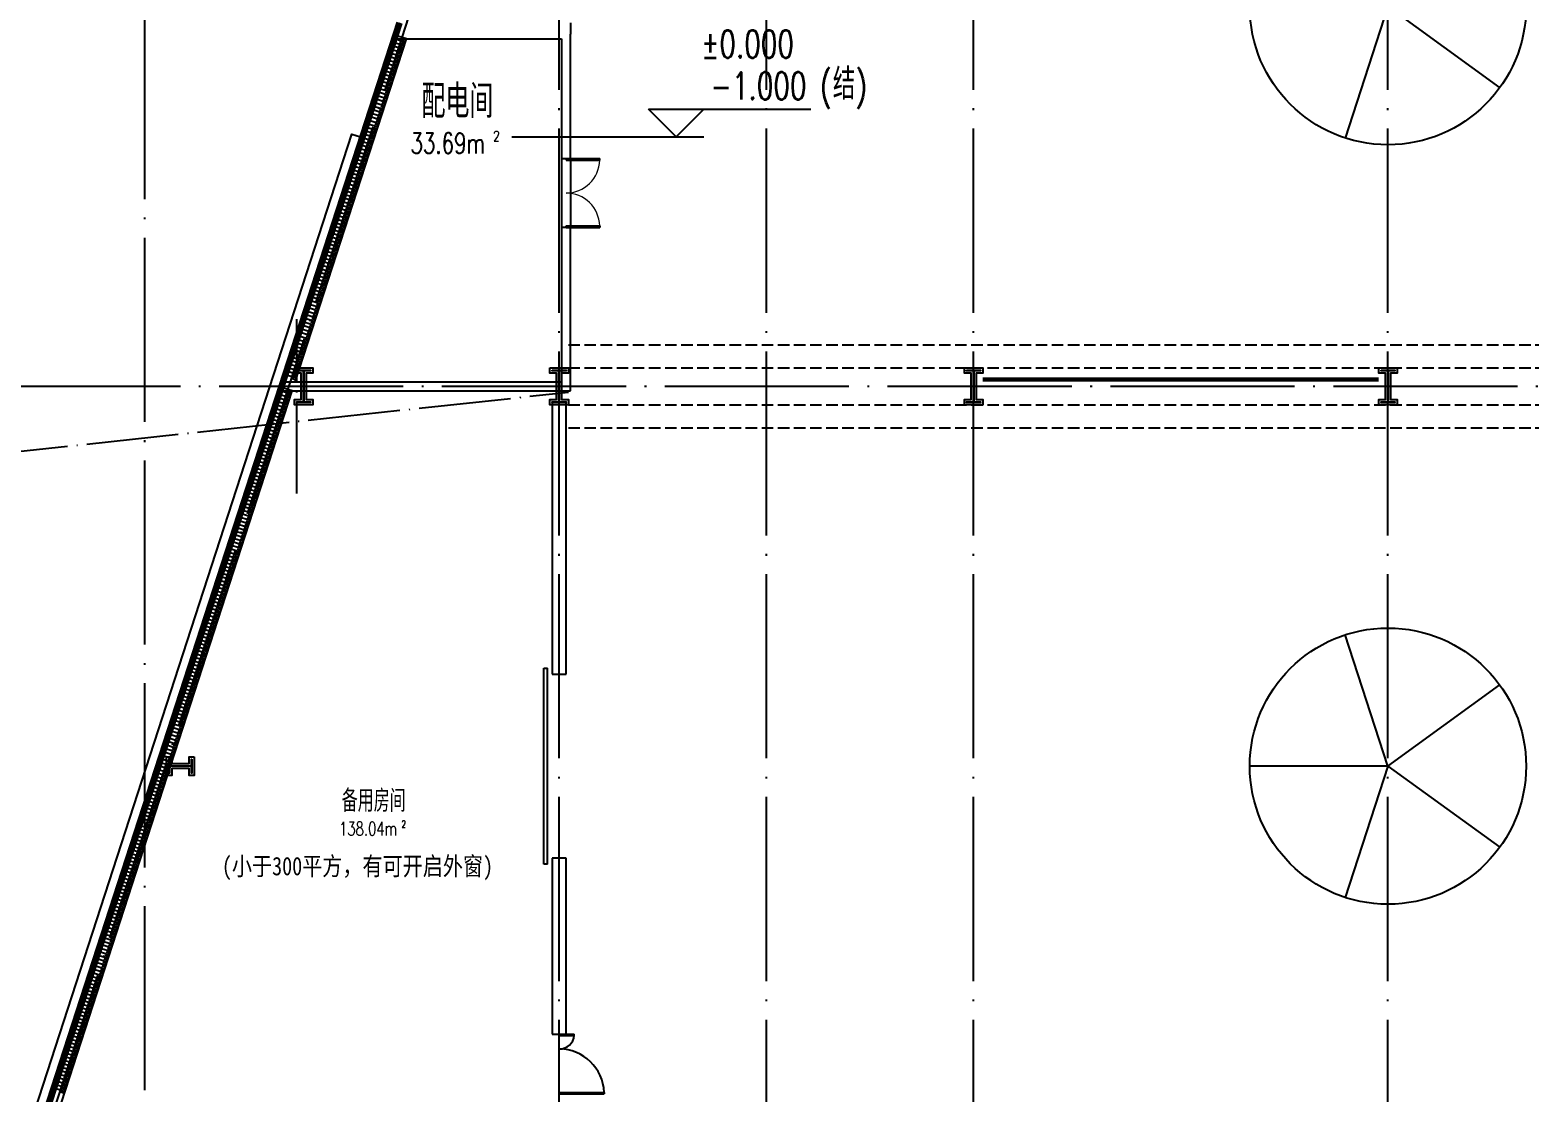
# Model space of a CAD drawing. Extents: x -555607 to 460190, y 498714 to 1664455.
# Drawn here: x -275346 to -242769, y 690741 to 713812 of the extents above; entities that cross this region are included whole.
import ezdxf

# ---------------------------------------------------------------- set-up
doc = ezdxf.new("R2010")
doc.units = 0
doc.header["$LTSCALE"] = 1000
doc.header["$MEASUREMENT"] = 0
for name, pattern in [('10平面$0$DASH', [0.35, 0.25, -0.1]), ('CENTER', [2, 1.25, -0.25, 0.25, -0.25]), ('DASH', [0.35, 0.25, -0.1]), ('DOTE', [2.42, 2, -0.2, 0.02, -0.2])]:
    doc.linetypes.add(name, pattern=pattern)
doc.layers.get('Defpoints').update_dxf_attribs({"color": 210})
for name, color, linetype in [('10平面$0$WINDOW', 8, 'Continuous'), ('99平面图例外参$0$A-HATCH-2', 251, 'Continuous'), ('A-AXIS-DOTE', 14, 'DOTE'), ('A-AXIS-DP', 126, 'Continuous'), ('A-HATCH-2', 251, 'Continuous'), ('A-LIN-V', 9, 'Continuous'), ('A-防火门窗', 8, 'Continuous'), ('AS-COLN', 6, 'Continuous'), ('AS-WALL', 40, 'Continuous'), ('建-墙-幕', 8, 'Continuous'), ('建-房间', 7, 'Continuous'), ('建-标高', 3, 'Continuous'), ('暖通', 7, 'Continuous')]:
    doc.layers.add(name, color=color, linetype=linetype)
doc.layers.add('柱间支撑', color=6, linetype='CENTER', lineweight=0)
doc.styles.add('-黑体', font='simhei.ttf', dxfattribs={"width": 0.8})
doc.styles.add('A-AREA', font='SIMPLEX', dxfattribs={"bigfont": 'GBCBIG'})
doc.styles.add('A-STANDARD', font='SIMPLEX', dxfattribs={"bigfont": 'GBCBIG'})

# ---------------------------------------------------------------- blocks, each defined once
blk = doc.blocks.new('w4324324')
at = {"layer": 'A-HATCH-2', "color": 250}
for q in [(-1694760, 686605), (-1697614, 684532), (-1691907, 684532), (-1696524, 681178), (-1692997, 681178)]:
    blk.add_line((-1694760, 683605), q, dxfattribs=at)
blk.add_circle((-1694760, 683605), 3000, dxfattribs=at)
blk = doc.blocks.new('ner546')
at = {"layer": 'A-LIN-V'}
for p in [(614780, 43256), (631280, 43256)]:
    blk.add_blockref('w4324324', p, dxfattribs=at)
blk = doc.blocks.new('23124232432')
at = {"layer": '柱间支撑', "color": 250, "const_width": 100}
blk.add_lwpolyline([(-246054, 706220), (-254654, 706220)], dxfattribs=at)
blk = doc.blocks.new('nt66')
at = {"layer": 'A-HATCH-2'}
blk.add_lwpolyline([(-195840, 766870), (-195440, 766870), (-195440, 766758), (-195586, 766758), (-195586, 766182), (-195440, 766182), (-195440, 766070), (-195840, 766070), (-195840, 766182), (-195694, 766182), (-195694, 766758), (-195840, 766758)], close=True, dxfattribs=at)
at = {"layer": 'AS-COLN'}
blk.add_lwpolyline([(-195790, 766820), (-195490, 766820), (-195490, 766808), (-195636, 766808), (-195636, 766132), (-195490, 766132), (-195490, 766120), (-195790, 766120), (-195790, 766132), (-195644, 766132), (-195644, 766808), (-195790, 766808)], close=True, dxfattribs=at)
blk = doc.blocks.new('342343243')
at = {"layer": 'A-AXIS-DP', "color": 5}
blk.add_lwpolyline([(-155704, 832070), (-155404, 832070), (-155404, 832058), (-155550, 832058), (-155550, 831582), (-155404, 831582), (-155404, 831570), (-155704, 831570), (-155704, 831582), (-155558, 831582), (-155558, 832058), (-155704, 832058), (-155704, 832070)], close=True, dxfattribs=at)
at = {"layer": 'A-HATCH-2'}
blk.add_lwpolyline([(-155754, 832120), (-155354, 832120), (-155354, 832008), (-155500, 832008), (-155500, 831632), (-155354, 831632), (-155354, 831520), (-155754, 831520), (-155754, 831632), (-155608, 831632), (-155608, 832008), (-155754, 832008)], close=True, dxfattribs=at)
blk = doc.blocks.new('10平面$0$$DorLib2D$00000002')
for p, q in [((-0.5, 0), (-0.5, 0.4875)), ((-0.475, 0.4875), (-0.5, 0.4875)), ((-0.475, 0), (-0.475, 0.4875)), ((0.475, 0), (0.475, 0.4875)), ((0.475, 0.4875), (0.5, 0.4875)), ((0.5, 0), (0.5, 0.4875)), ((-0.5, 0), (-0.475, 0)), ((0.5, 0), (0.475, 0))]:
    blk.add_line(p, q)
at = {"lineweight": 13}
for centre, start, end in [((-0.4875, 0), 0, 88.53072), ((0.4875, 0), 91.46928, 180)]:
    blk.add_arc(centre, 0.4875, start, end, dxfattribs=at)
blk = doc.blocks.new('DOOR2DLIB$SYSLIB$00000123')
at = {"color": 0}
for p, q in [((0.475, -0.001), (0.475, 0.752)), ((0.475, 0.752), (0.5, 0.752)), ((0.5, -0.001), (0.5, 0.752)), ((-0.5, 0), (-0.5, 0.252)), ((-0.475, 0.252), (-0.5, 0.252)), ((-0.475, 0), (-0.475, 0.252)), ((-0.475, 0), (-0.5, 0)), ((0.475, -0.001), (0.5, -0.001))]:
    blk.add_line(p, q, dxfattribs=at)
for centre, radius, start, end in [((0.505, -0.002), 0.755, 92.2493, 179.7238), ((-0.501, 0.003), 0.251, 359.7899, 84.0974)]:
    blk.add_arc(centre, radius, start, end, dxfattribs=at)
blk = doc.blocks.new('99平面图例外参$0$$LinePat$填挖边坡')
at = {"color": 0}
for p, q in [((0, 0), (0, -1500)), ((300, 0), (300, -600))]:
    blk.add_line(p, q, dxfattribs=at)
at = {"layer": 'Defpoints', "color": 0}
blk.add_point((600, 0), dxfattribs=at)
blk = doc.blocks.new('10平面$0$$DorLib2D$00000126')
at = {"color": 0, "linetype": 'Continuous'}
for p, q in [((-0.532, 0.5), (-0.532, 0.9)), ((0.532, 0.9), (0.532, 0.5))]:
    blk.add_line(p, q, dxfattribs=at)
at = {"color": 0, "linetype": '10平面$0$DASH'}
for p, q in [((-0.532, 0.9), (0.532, 0.9)), ((-0.532, 0.5), (0.532, 0.5))]:
    blk.add_line(p, q, dxfattribs=at)

msp = doc.modelspace()

# ---------------------------------------------------------------- linework, layer by layer
at = {"layer": 'A-AXIS-DOTE', "color": 250, "ltscale": 2}
for p, q in [((-272854.2, 540740), (-272854.2, 728870)), ((-263854.2, 635071.1), (-263854.2, 728870)), ((-259354.2, 635071.1), (-259354.2, 728870)), ((-254854.2, 635071.1), (-254854.2, 728870)), ((-245854.2, 635071.1), (-245854.2, 728870)), ((-122040, 706070), (-296250, 706070))]:
    msp.add_line(p, q, dxfattribs=at)
at = {"layer": 'A-AXIS-DOTE', "color": 250}
for p, q in [((-269554.2, 703740), (-269554.2, 707530)), ((-281332.2, 704036), (-263654.2, 705945))]:
    msp.add_line(p, q, dxfattribs=at)
at = {"layer": 'A-AXIS-DOTE', "color": 250, "ltscale": 2}
msp.add_lwpolyline([(-287052.7, 652659.6), (-263206.6, 726154)], dxfattribs=at)
at = {"layer": 'A-HATCH-2', "color": 250, "linetype": 'DASH'}
for p, q in [((-263654.2, 706970), (-128354.2, 706970)), ((-263654.2, 706470), (-128354.2, 706470)), ((-263654.2, 705670), (-128354.2, 705670)), ((-263654.2, 705170), (-128354.2, 705170))]:
    msp.add_line(p, q, dxfattribs=at)
at = {"layer": 'A-LIN-V', "color": 250}
for p, q in [((-269585.5, 706170), (-267168.3, 713620)), ((-285554.2, 656954.2), (-269650.4, 705970))]:
    msp.add_line(p, q, dxfattribs=at)
msp.add_lwpolyline([(-286054.2, 654570), (-286054.2, 657017.5), (-268359.9, 711551.6), (-268074.6, 711459)], dxfattribs=at)
at = {"layer": 'A-防火门窗', "color": 8}
for p, q in [((-263804.2, 711020), (-263804.2, 709520)), ((-263604.2, 711020), (-263604.2, 709520))]:
    msp.add_line(p, q, dxfattribs=at)
at = {"layer": 'AS-WALL'}
for p, q in [((-263604.2, 713970), (-263604.2, 713720)), ((-267378.5, 713620), (-263804.2, 713620)), ((-263804.2, 713620), (-263804.2, 711020)), ((-263604.2, 711020), (-263604.2, 713720)), ((-263804.2, 711020), (-263604.2, 711020)), ((-263604.2, 709520), (-263804.2, 709520)), ((-263804.2, 709520), (-263804.2, 706170)), ((-263604.2, 705970), (-263604.2, 709520)), ((-269860.7, 705970), (-263604.2, 705970)), ((-269795.8, 706170), (-263804.2, 706170)), ((-264004.2, 705720), (-264004.2, 699820)), ((-263704.2, 705720), (-264004.2, 705720)), ((-263704.2, 699820), (-263704.2, 705720)), ((-264004.2, 699820), (-263704.2, 699820)), ((-263704.2, 695820), (-264004.2, 695820)), ((-264004.2, 695820), (-264004.2, 692000)), ((-263704.2, 692000), (-263704.2, 695820)), ((-264004.2, 692000), (-263704.2, 692000))]:
    msp.add_line(p, q, dxfattribs=at)
at = {"layer": '建-墙-幕'}
for p, q in [((-267446.2, 713735.4), (-267365.1, 713985.4)), ((-267414.5, 713725.1), (-267333.4, 713975.1)), ((-267382.8, 713714.9), (-267301.7, 713964.9)), ((-267351.1, 713704.6), (-267270, 713954.6)), ((-269928.3, 706085.4), (-267446.2, 713735.4)), ((-269896.6, 706075.1), (-267414.5, 713725.1)), ((-269864.9, 706064.9), (-267382.8, 713714.9)), ((-269833.2, 706054.6), (-267351.1, 713704.6)), ((-285854.2, 657001.6), (-269928.3, 706085.4)), ((-285820.9, 656996.4), (-269896.6, 706075.1)), ((-285787.5, 656991.1), (-269864.9, 706064.9)), ((-285754.2, 656985.8), (-269833.2, 706054.6))]:
    msp.add_line(p, q, dxfattribs=at)
at = {"layer": '建-标高', "color": 8}
for p, q in [((-261310, 711490), (-261910, 712090)), ((-261910, 712090), (-258390, 712090)), ((-261310, 711490), (-260710, 712090)), ((-264880, 711490), (-260710, 711490))]:
    msp.add_line(p, q, dxfattribs=at)

# ---------------------------------------------------------------- block references
at = {"color": 250}
for p in [(-73764.2, -60400), (-68214.2, -60400), (-59214.2, -60400), (-50214.2, -60400)]:
    msp.add_blockref('nt66', p, dxfattribs=at)
at = {"layer": '10平面$0$WINDOW'}
for name, p, xscale, yscale, zscale, rotation in [('10平面$0$$DorLib2D$00000126', (-264004.2, 697820), -4000, -200, 200, 269.9999999997814), ('DOOR2DLIB$SYSLIB$00000123', (-263854.2, 691350), -1300, -1300, 300, 90.00000000093479)]:
    msp.add_blockref(name, p, dxfattribs=dict(at, xscale=xscale, yscale=yscale, zscale=zscale, rotation=rotation))
at = {"layer": '99平面图例外参$0$A-HATCH-2', "color": 250, "yscale": 0.1333333333333333, "zscale": 0.1333333333333333}
for p, xscale, rotation in [((-267243, 713389.6), 0.1345763054429145, 252.0237134181385), ((-267218.1, 713466.4), 0.1345763054429145, 252.0237134181385), ((-267193.2, 713543.2), 0.1345763054429145, 252.0237134181385), ((-267168.3, 713620), 0.1345763054429145, 252.0237134181385), ((-267342.7, 713082.4), 0.1345763054429145, 252.0237134181385), ((-267317.8, 713159.2), 0.1345763054429145, 252.0237134181385), ((-267292.9, 713236), 0.1345763054429145, 252.0237134181385), ((-267267.9, 713312.8), 0.1345763054429145, 252.0237134181385), ((-267442.4, 712775.2), 0.1345763054429145, 252.0237134181385), ((-267417.5, 712852), 0.1345763054429145, 252.0237134181385), ((-267392.5, 712928.8), 0.1345763054429145, 252.0237134181385), ((-267367.6, 713005.6), 0.1345763054429145, 252.0237134181385), ((-267542.1, 712467.9), 0.1345763054429145, 252.0237134181385), ((-267517.1, 712544.7), 0.1345763054429145, 252.0237134181385), ((-267492.2, 712621.5), 0.1345763054429145, 252.0237134181385), ((-267467.3, 712698.4), 0.1345763054429145, 252.0237134181385), ((-267641.8, 712160.7), 0.1345763054429145, 252.0237134181385), ((-267616.8, 712237.5), 0.1345763054429145, 252.0237134181385), ((-267591.9, 712314.3), 0.1345763054429145, 252.0237134181385), ((-267567, 712391.1), 0.1345763054429145, 252.0237134181385), ((-267766.4, 711776.7), 0.1345763054429145, 252.0237134181385), ((-267741.4, 711853.5), 0.1345763054429145, 252.0237134181385), ((-267716.5, 711930.3), 0.1345763054429145, 252.0237134181385), ((-267691.6, 712007.1), 0.1345763054429145, 252.0237134181385), ((-267666.7, 712083.9), 0.1345763054429145, 252.0237134181385), ((-267866, 711469.5), 0.1345763054429145, 252.0237134181385), ((-267841.1, 711546.3), 0.1345763054429145, 252.0237134181385), ((-267816.2, 711623.1), 0.1345763054429145, 252.0237134181385), ((-267791.3, 711699.9), 0.1345763054429145, 252.0237134181385), ((-267965.7, 711162.3), 0.1345763054429145, 252.0237134181385), ((-267940.8, 711239.1), 0.1345763054429145, 252.0237134181385), ((-267915.9, 711315.9), 0.1345763054429145, 252.0237134181385), ((-267891, 711392.7), 0.1345763054429145, 252.0237134181385), ((-268065.4, 710855.1), 0.1345763054429145, 252.0237134181385), ((-268040.5, 710931.9), 0.1345763054429145, 252.0237134181385), ((-268015.6, 711008.7), 0.1345763054429145, 252.0237134181385), ((-267990.6, 711085.5), 0.1345763054429145, 252.0237134181385), ((-268190, 710471), 0.1345763054429145, 252.0237134181385), ((-268165.1, 710547.8), 0.1345763054429145, 252.0237134181385), ((-268140.2, 710624.6), 0.1345763054429145, 252.0237134181385), ((-268115.2, 710701.4), 0.1345763054429145, 252.0237134181385), ((-268090.3, 710778.2), 0.1345763054429145, 252.0237134181385), ((-268289.7, 710163.8), 0.1345763054429145, 252.0237134181385), ((-268264.8, 710240.6), 0.1345763054429145, 252.0237134181385), ((-268239.8, 710317.4), 0.1345763054429145, 252.0237134181385), ((-268214.9, 710394.2), 0.1345763054429145, 252.0237134181385), ((-268389.4, 709856.6), 0.1345763054429145, 252.0237134181385), ((-268364.4, 709933.4), 0.1345763054429145, 252.0237134181385), ((-268339.5, 710010.2), 0.1345763054429145, 252.0237134181385), ((-268314.6, 710087), 0.1345763054429145, 252.0237134181385), ((-268489, 709549.4), 0.1345763054429145, 252.0237134181385), ((-268464.1, 709626.2), 0.1345763054429145, 252.0237134181385), ((-268439.2, 709703), 0.1345763054429145, 252.0237134181385), ((-268414.3, 709779.8), 0.1345763054429145, 252.0237134181385), ((-268613.6, 709165.4), 0.1345763054429145, 252.0237134181385), ((-268588.7, 709242.2), 0.1345763054429145, 252.0237134181385), ((-268563.8, 709319), 0.1345763054429145, 252.0237134181385), ((-268538.9, 709395.8), 0.1345763054429145, 252.0237134181385), ((-268514, 709472.6), 0.1345763054429145, 252.0237134181385), ((-268713.3, 708858.1), 0.1345763054429145, 252.0237134181385), ((-268688.4, 708934.9), 0.1345763054429145, 252.0237134181385), ((-268663.5, 709011.8), 0.1345763054429145, 252.0237134181385), ((-268638.6, 709088.6), 0.1345763054429145, 252.0237134181385), ((-268813, 708550.9), 0.1345763054429145, 252.0237134181385), ((-268788.1, 708627.7), 0.1345763054429145, 252.0237134181385), ((-268763.2, 708704.5), 0.1345763054429145, 252.0237134181385), ((-268738.2, 708781.3), 0.1345763054429145, 252.0237134181385), ((-268912.7, 708243.7), 0.1345763054429145, 252.0237134181385), ((-268887.8, 708320.5), 0.1345763054429145, 252.0237134181385), ((-268862.8, 708397.3), 0.1345763054429145, 252.0237134181385), ((-268837.9, 708474.1), 0.1345763054429145, 252.0237134181385), ((-269037.3, 707859.7), 0.1345763054429145, 252.0237134181385), ((-269012.4, 707936.5), 0.1345763054429145, 252.0237134181385), ((-268987.4, 708013.3), 0.1345763054429145, 252.0237134181385), ((-268962.5, 708090.1), 0.1345763054429145, 252.0237134181385), ((-268937.6, 708166.9), 0.1345763054429145, 252.0237134181385), ((-269137, 707552.5), 0.1345763054429145, 252.0237134181385), ((-269112, 707629.3), 0.1345763054429145, 252.0237134181385), ((-269087.1, 707706.1), 0.1345763054429145, 252.0237134181385), ((-269062.2, 707782.9), 0.1345763054429145, 252.0237134181385), ((-269236.6, 707245.3), 0.1345763054429145, 252.0237134181385), ((-269211.7, 707322.1), 0.1345763054429145, 252.0237134181385), ((-269186.8, 707398.9), 0.1345763054429145, 252.0237134181385), ((-269161.9, 707475.7), 0.1345763054429145, 252.0237134181385), ((-269336.3, 706938), 0.1345763054429145, 252.0237134181385), ((-269311.4, 707014.8), 0.1345763054429145, 252.0237134181385), ((-269286.5, 707091.6), 0.1345763054429145, 252.0237134181385), ((-269261.6, 707168.5), 0.1345763054429145, 252.0237134181385), ((-269460.9, 706554), 0.1345763054429145, 252.0237134181385), ((-269436, 706630.8), 0.1345763054429145, 252.0237134181385), ((-269411.1, 706707.6), 0.1345763054429145, 252.0237134181385), ((-269386.2, 706784.4), 0.1345763054429145, 252.0237134181385), ((-269361.2, 706861.2), 0.1345763054429145, 252.0237134181385), ((-269560.6, 706246.8), 0.1345763054429145, 252.0237134181385), ((-269535.7, 706323.6), 0.1345763054429145, 252.0237134181385), ((-269510.8, 706400.4), 0.1345763054429145, 252.0237134181385), ((-269485.8, 706477.2), 0.1345763054429145, 252.0237134181385), ((-269650.4, 705970), 0.133362719495067, 252.0237134181384), ((-269773.9, 705589.4), 0.133362719495067, 252.0237134181384), ((-269749.2, 705665.6), 0.133362719495067, 252.0237134181384), ((-269724.5, 705741.7), 0.133362719495067, 252.0237134181384), ((-269699.8, 705817.8), 0.133362719495067, 252.0237134181384), ((-269675.1, 705893.9), 0.133362719495067, 252.0237134181384), ((-269872.7, 705285), 0.133362719495067, 252.0237134181384), ((-269848, 705361.1), 0.133362719495067, 252.0237134181384), ((-269823.3, 705437.2), 0.133362719495067, 252.0237134181384), ((-269798.6, 705513.3), 0.133362719495067, 252.0237134181384), ((-269971.4, 704980.6), 0.133362719495067, 252.0237134181384), ((-269946.7, 705056.7), 0.133362719495067, 252.0237134181384), ((-269922.1, 705132.8), 0.133362719495067, 252.0237134181384), ((-269897.4, 705208.9), 0.133362719495067, 252.0237134181384), ((-270094.9, 704600), 0.133362719495067, 252.0237134181384), ((-270070.2, 704676.1), 0.133362719495067, 252.0237134181384), ((-270045.5, 704752.2), 0.133362719495067, 252.0237134181384), ((-270020.8, 704828.3), 0.133362719495067, 252.0237134181384), ((-269996.1, 704904.4), 0.133362719495067, 252.0237134181384), ((-270193.7, 704295.5), 0.133362719495067, 252.0237134181384), ((-270169, 704371.7), 0.133362719495067, 252.0237134181384), ((-270144.3, 704447.8), 0.133362719495067, 252.0237134181384), ((-270119.6, 704523.9), 0.133362719495067, 252.0237134181384), ((-270292.5, 703991.1), 0.133362719495067, 252.0237134181384), ((-270267.8, 704067.2), 0.133362719495067, 252.0237134181384), ((-270243.1, 704143.3), 0.133362719495067, 252.0237134181384), ((-270218.4, 704219.4), 0.133362719495067, 252.0237134181384), ((-270391.3, 703686.7), 0.133362719495067, 252.0237134181384), ((-270366.6, 703762.8), 0.133362719495067, 252.0237134181384), ((-270341.9, 703838.9), 0.133362719495067, 252.0237134181384), ((-270317.2, 703915), 0.133362719495067, 252.0237134181384), ((-270514.7, 703306.1), 0.133362719495067, 252.0237134181384), ((-270490, 703382.2), 0.133362719495067, 252.0237134181384), ((-270465.4, 703458.3), 0.133362719495067, 252.0237134181384), ((-270440.7, 703534.4), 0.133362719495067, 252.0237134181384), ((-270416, 703610.5), 0.133362719495067, 252.0237134181384), ((-270613.5, 703001.7), 0.133362719495067, 252.0237134181384), ((-270588.8, 703077.8), 0.133362719495067, 252.0237134181384), ((-270564.1, 703153.9), 0.133362719495067, 252.0237134181384), ((-270539.4, 703230), 0.133362719495067, 252.0237134181384), ((-270712.3, 702697.2), 0.133362719495067, 252.0237134181384), ((-270687.6, 702773.3), 0.133362719495067, 252.0237134181384), ((-270662.9, 702849.4), 0.133362719495067, 252.0237134181384), ((-270638.2, 702925.5), 0.133362719495067, 252.0237134181384), ((-270835.8, 702316.6), 0.133362719495067, 252.0237134181384), ((-270811.1, 702392.8), 0.133362719495067, 252.0237134181384), ((-270786.4, 702468.9), 0.133362719495067, 252.0237134181384), ((-270761.7, 702545), 0.133362719495067, 252.0237134181384), ((-270737, 702621.1), 0.133362719495067, 252.0237134181384), ((-270934.6, 702012.2), 0.133362719495067, 252.0237134181384), ((-270909.9, 702088.3), 0.133362719495067, 252.0237134181384), ((-270885.2, 702164.4), 0.133362719495067, 252.0237134181384), ((-270860.5, 702240.5), 0.133362719495067, 252.0237134181384), ((-271033.3, 701707.8), 0.133362719495067, 252.0237134181384), ((-271008.6, 701783.9), 0.133362719495067, 252.0237134181384), ((-270984, 701860), 0.133362719495067, 252.0237134181384), ((-270959.3, 701936.1), 0.133362719495067, 252.0237134181384), ((-271132.1, 701403.3), 0.133362719495067, 252.0237134181384), ((-271107.4, 701479.4), 0.133362719495067, 252.0237134181384), ((-271082.7, 701555.5), 0.133362719495067, 252.0237134181384), ((-271058, 701631.6), 0.133362719495067, 252.0237134181384), ((-271255.6, 701022.8), 0.133362719495067, 252.0237134181384), ((-271230.9, 701098.9), 0.133362719495067, 252.0237134181384), ((-271206.2, 701175), 0.133362719495067, 252.0237134181384), ((-271181.5, 701251.1), 0.133362719495067, 252.0237134181384), ((-271156.8, 701327.2), 0.133362719495067, 252.0237134181384), ((-271354.4, 700718.3), 0.133362719495067, 252.0237134181384), ((-271329.7, 700794.4), 0.133362719495067, 252.0237134181384), ((-271305, 700870.5), 0.133362719495067, 252.0237134181384), ((-271280.3, 700946.6), 0.133362719495067, 252.0237134181384), ((-271453.2, 700413.9), 0.133362719495067, 252.0237134181384), ((-271428.5, 700490), 0.133362719495067, 252.0237134181384), ((-271403.8, 700566.1), 0.133362719495067, 252.0237134181384), ((-271379.1, 700642.2), 0.133362719495067, 252.0237134181384), ((-271576.6, 700033.3), 0.133362719495067, 252.0237134181384), ((-271551.9, 700109.4), 0.133362719495067, 252.0237134181384), ((-271527.2, 700185.5), 0.133362719495067, 252.0237134181384), ((-271502.6, 700261.6), 0.133362719495067, 252.0237134181384), ((-271477.9, 700337.7), 0.133362719495067, 252.0237134181384), ((-271675.4, 699728.9), 0.133362719495067, 252.0237134181384), ((-271650.7, 699805), 0.133362719495067, 252.0237134181384), ((-271626, 699881.1), 0.133362719495067, 252.0237134181384), ((-271601.3, 699957.2), 0.133362719495067, 252.0237134181384), ((-271774.2, 699424.4), 0.133362719495067, 252.0237134181384), ((-271749.5, 699500.5), 0.133362719495067, 252.0237134181384), ((-271724.8, 699576.6), 0.133362719495067, 252.0237134181384), ((-271700.1, 699652.7), 0.133362719495067, 252.0237134181384), ((-271873, 699120), 0.133362719495067, 252.0237134181384), ((-271848.3, 699196.1), 0.133362719495067, 252.0237134181384), ((-271823.6, 699272.2), 0.133362719495067, 252.0237134181384), ((-271798.9, 699348.3), 0.133362719495067, 252.0237134181384), ((-271996.5, 698739.4), 0.133362719495067, 252.0237134181384), ((-271971.8, 698815.5), 0.133362719495067, 252.0237134181384), ((-271947.1, 698891.6), 0.133362719495067, 252.0237134181384), ((-271922.4, 698967.7), 0.133362719495067, 252.0237134181384), ((-271897.7, 699043.9), 0.133362719495067, 252.0237134181384), ((-272095.2, 698435), 0.133362719495067, 252.0237134181384), ((-272070.5, 698511.1), 0.133362719495067, 252.0237134181384), ((-272045.9, 698587.2), 0.133362719495067, 252.0237134181384), ((-272021.2, 698663.3), 0.133362719495067, 252.0237134181384), ((-272194, 698130.5), 0.133362719495067, 252.0237134181384), ((-272169.3, 698206.6), 0.133362719495067, 252.0237134181384), ((-272144.6, 698282.7), 0.133362719495067, 252.0237134181384), ((-272119.9, 698358.8), 0.133362719495067, 252.0237134181384), ((-272292.8, 697826.1), 0.133362719495067, 252.0237134181384), ((-272268.1, 697902.2), 0.133362719495067, 252.0237134181384), ((-272243.4, 697978.3), 0.133362719495067, 252.0237134181384), ((-272218.7, 698054.4), 0.133362719495067, 252.0237134181384), ((-272416.3, 697445.5), 0.133362719495067, 252.0237134181384), ((-272391.6, 697521.6), 0.133362719495067, 252.0237134181384), ((-272366.9, 697597.7), 0.133362719495067, 252.0237134181384), ((-272342.2, 697673.8), 0.133362719495067, 252.0237134181384), ((-272317.5, 697750), 0.133362719495067, 252.0237134181384), ((-272515.1, 697141.1), 0.133362719495067, 252.0237134181384), ((-272490.4, 697217.2), 0.133362719495067, 252.0237134181384), ((-272465.7, 697293.3), 0.133362719495067, 252.0237134181384), ((-272441, 697369.4), 0.133362719495067, 252.0237134181384), ((-272613.8, 696836.6), 0.133362719495067, 252.0237134181384), ((-272589.1, 696912.7), 0.133362719495067, 252.0237134181384), ((-272564.5, 696988.8), 0.133362719495067, 252.0237134181384), ((-272539.8, 697065), 0.133362719495067, 252.0237134181384), ((-272737.3, 696456.1), 0.133362719495067, 252.0237134181384), ((-272712.6, 696532.2), 0.133362719495067, 252.0237134181384), ((-272687.9, 696608.3), 0.133362719495067, 252.0237134181384), ((-272663.2, 696684.4), 0.133362719495067, 252.0237134181384), ((-272638.5, 696760.5), 0.133362719495067, 252.0237134181384), ((-272836.1, 696151.6), 0.133362719495067, 252.0237134181384), ((-272811.4, 696227.7), 0.133362719495067, 252.0237134181384), ((-272786.7, 696303.8), 0.133362719495067, 252.0237134181384), ((-272762, 696379.9), 0.133362719495067, 252.0237134181384), ((-272934.9, 695847.2), 0.133362719495067, 252.0237134181384), ((-272910.2, 695923.3), 0.133362719495067, 252.0237134181384), ((-272885.5, 695999.4), 0.133362719495067, 252.0237134181384), ((-272860.8, 696075.5), 0.133362719495067, 252.0237134181384), ((-273033.7, 695542.7), 0.133362719495067, 252.0237134181384), ((-273009, 695618.8), 0.133362719495067, 252.0237134181384), ((-272984.3, 695694.9), 0.133362719495067, 252.0237134181384), ((-272959.6, 695771.1), 0.133362719495067, 252.0237134181384), ((-273157.1, 695162.2), 0.133362719495067, 252.0237134181384), ((-273132.4, 695238.3), 0.133362719495067, 252.0237134181384), ((-273107.7, 695314.4), 0.133362719495067, 252.0237134181384), ((-273083.1, 695390.5), 0.133362719495067, 252.0237134181384), ((-273058.4, 695466.6), 0.133362719495067, 252.0237134181384), ((-273255.9, 694857.7), 0.133362719495067, 252.0237134181384), ((-273231.2, 694933.8), 0.133362719495067, 252.0237134181384), ((-273206.5, 695009.9), 0.133362719495067, 252.0237134181384), ((-273181.8, 695086.1), 0.133362719495067, 252.0237134181384), ((-273354.7, 694553.3), 0.133362719495067, 252.0237134181384), ((-273330, 694629.4), 0.133362719495067, 252.0237134181384), ((-273305.3, 694705.5), 0.133362719495067, 252.0237134181384), ((-273280.6, 694781.6), 0.133362719495067, 252.0237134181384), ((-273478.2, 694172.7), 0.133362719495067, 252.0237134181384), ((-273453.5, 694248.8), 0.133362719495067, 252.0237134181384), ((-273428.8, 694324.9), 0.133362719495067, 252.0237134181384), ((-273404.1, 694401), 0.133362719495067, 252.0237134181384), ((-273379.4, 694477.2), 0.133362719495067, 252.0237134181384), ((-273577, 693868.3), 0.133362719495067, 252.0237134181384), ((-273552.3, 693944.4), 0.133362719495067, 252.0237134181384), ((-273527.6, 694020.5), 0.133362719495067, 252.0237134181384), ((-273502.9, 694096.6), 0.133362719495067, 252.0237134181384), ((-273675.7, 693563.8), 0.133362719495067, 252.0237134181384), ((-273651, 693639.9), 0.133362719495067, 252.0237134181384), ((-273626.4, 693716), 0.133362719495067, 252.0237134181384), ((-273601.7, 693792.2), 0.133362719495067, 252.0237134181384), ((-273774.5, 693259.4), 0.133362719495067, 252.0237134181384), ((-273749.8, 693335.5), 0.133362719495067, 252.0237134181384), ((-273725.1, 693411.6), 0.133362719495067, 252.0237134181384), ((-273700.4, 693487.7), 0.133362719495067, 252.0237134181384), ((-273898, 692878.8), 0.133362719495067, 252.0237134181384), ((-273873.3, 692954.9), 0.133362719495067, 252.0237134181384), ((-273848.6, 693031), 0.133362719495067, 252.0237134181384), ((-273823.9, 693107.2), 0.133362719495067, 252.0237134181384), ((-273799.2, 693183.3), 0.133362719495067, 252.0237134181384), ((-273996.8, 692574.4), 0.133362719495067, 252.0237134181384), ((-273972.1, 692650.5), 0.133362719495067, 252.0237134181384), ((-273947.4, 692726.6), 0.133362719495067, 252.0237134181384), ((-273922.7, 692802.7), 0.133362719495067, 252.0237134181384), ((-274095.6, 692269.9), 0.133362719495067, 252.0237134181384), ((-274070.9, 692346), 0.133362719495067, 252.0237134181384), ((-274046.2, 692422.1), 0.133362719495067, 252.0237134181384), ((-274021.5, 692498.3), 0.133362719495067, 252.0237134181384), ((-274219, 691889.4), 0.133362719495067, 252.0237134181384), ((-274194.3, 691965.5), 0.133362719495067, 252.0237134181384), ((-274169.6, 692041.6), 0.133362719495067, 252.0237134181384), ((-274145, 692117.7), 0.133362719495067, 252.0237134181384), ((-274120.3, 692193.8), 0.133362719495067, 252.0237134181384), ((-274317.8, 691584.9), 0.133362719495067, 252.0237134181384), ((-274293.1, 691661), 0.133362719495067, 252.0237134181384), ((-274268.4, 691737.1), 0.133362719495067, 252.0237134181384), ((-274243.7, 691813.3), 0.133362719495067, 252.0237134181384), ((-274416.6, 691280.5), 0.133362719495067, 252.0237134181384), ((-274391.9, 691356.6), 0.133362719495067, 252.0237134181384), ((-274367.2, 691432.7), 0.133362719495067, 252.0237134181384), ((-274342.5, 691508.8), 0.133362719495067, 252.0237134181384), ((-274515.4, 690976), 0.133362719495067, 252.0237134181384), ((-274490.7, 691052.1), 0.133362719495067, 252.0237134181384), ((-274466, 691128.3), 0.133362719495067, 252.0237134181384), ((-274441.3, 691204.4), 0.133362719495067, 252.0237134181384), ((-274589.5, 690747.7), 0.133362719495067, 252.0237134181384), ((-274564.8, 690823.8), 0.133362719495067, 252.0237134181384), ((-274540.1, 690899.9), 0.133362719495067, 252.0237134181384)]:
    msp.add_blockref('99平面图例外参$0$$LinePat$填挖边坡', p, dxfattribs=dict(at, xscale=xscale, rotation=rotation))
at = {"layer": 'A-AXIS-DP', "color": 250, "rotation": 270}
msp.add_blockref('342343243', (-1103899.9, 542265.8), dxfattribs=at)
at = {"layer": 'A-LIN-V', "color": 250, "rotation": 90.00000000000001}
msp.add_blockref('ner546', (481006.5, 1777800), dxfattribs=at)
at = {"layer": 'A-防火门窗', "color": 8, "xscale": 1500, "yscale": 1500, "zscale": 199.9999999999998, "rotation": 269.9999999997816}
msp.add_blockref('10平面$0$$DorLib2D$00000002', (-263704.2, 710270), dxfattribs=at)
at = {"layer": '柱间支撑'}
msp.add_blockref('23124232432', (0, 0), dxfattribs=at)

# ---------------------------------------------------------------- texts
at = {"layer": 'A-防火门窗', "color": 8, "style": 'A-AREA'}
msp.add_text('配电间', height=723.4, dxfattribs=at).set_placement((-266844.1, 711900))
at = {"layer": 'A-防火门窗', "color": 8, "style": 'A-AREA', "width": 0.705882}
for s, height, p in [('33.69m', 446.25, (-267082.5, 711132.2)), ('2', 223.1, (-265282.5, 711394.7))]:
    msp.add_text(s, height=height, dxfattribs=at).set_placement(p)
at = {"layer": '建-房间', "color": 8, "style": 'A-AREA'}
msp.add_text('备用房间', height=482.27, dxfattribs=at).set_placement((-268576.3, 696826.6))
at = {"layer": '建-房间', "color": 8, "style": 'A-AREA', "width": 0.705882}
for s, height, p in [('138.04m', 297.5, (-268634.4, 696314.7)), ('2', 148.8, (-267274.4, 696489.7))]:
    msp.add_text(s, height=height, dxfattribs=at).set_placement(p)
at = {"layer": '建-标高', "color": 8, "style": 'A-STANDARD', "width": 0.705882}
for s, p in [('%%P0.000', (-260770, 713210)), ('-1.000', (-260570, 712300)), ('(', (-258190, 712300)), (')', (-257418.5, 712300))]:
    msp.add_text(s, height=595, dxfattribs=at).set_placement(p)
at = {"layer": '建-标高', "color": 8, "style": 'A-STANDARD'}
msp.add_text('结', height=675.2, dxfattribs=at).set_placement((-257910, 712300))
at = {"layer": '暖通', "color": 8, "style": '-黑体', "width": 0.8}
msp.add_text('(小于300平方，有可开启外窗)', height=400, dxfattribs=at).set_placement((-271178.6, 695448.8))

doc.saveas('drawing.dxf')
